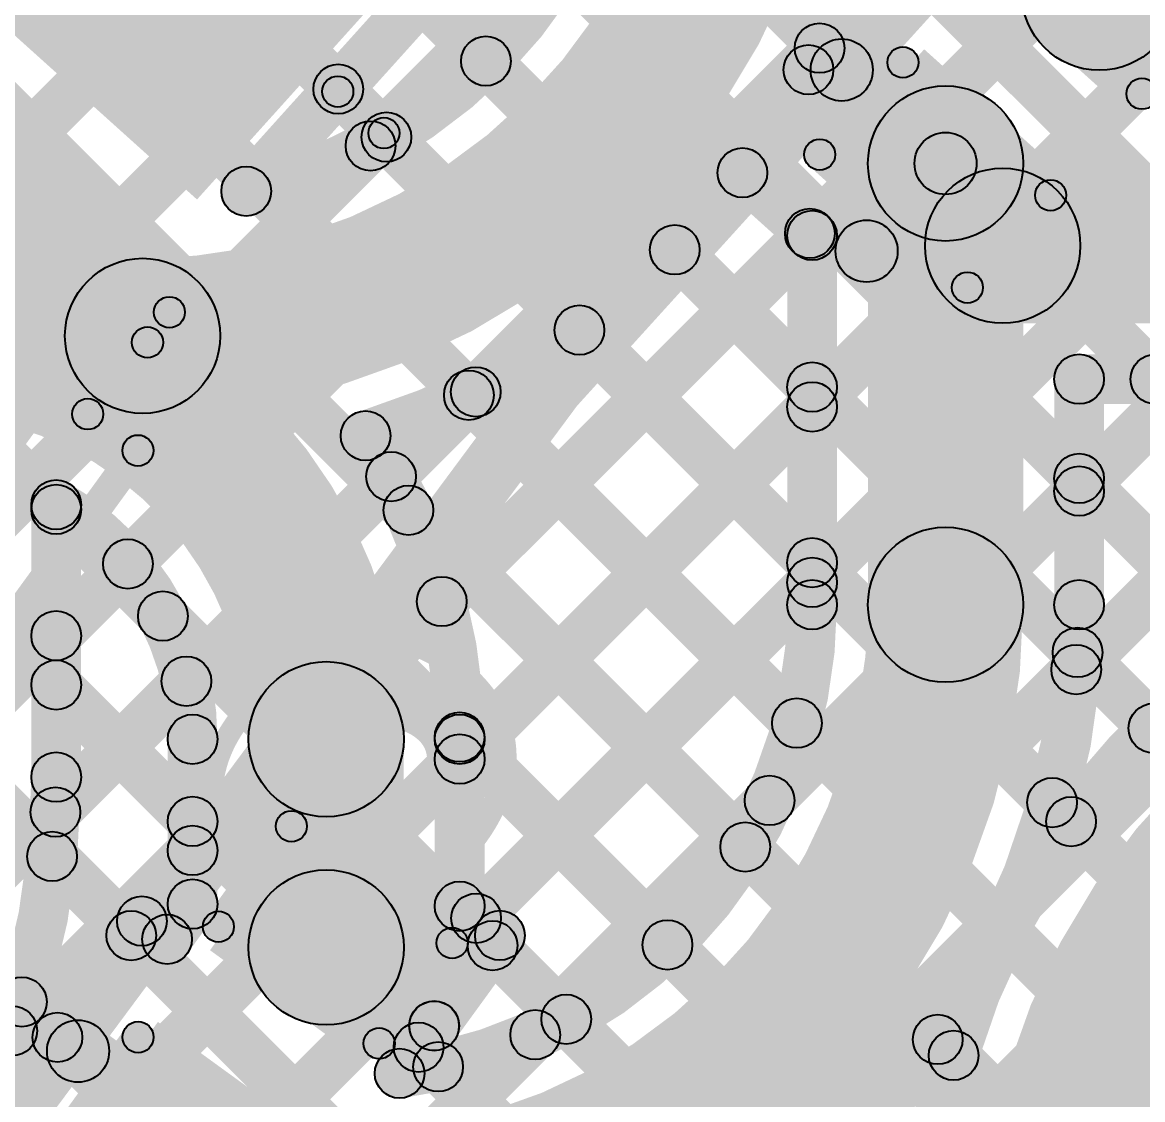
# Model space of a CAD drawing. Header units: millimetres. Extents: x -2.17 to 2.17, y -2.17 to 2.17.
# Drawn here: x -1.356 to -1.1756, y 0.9288 to 1.1024 of the extents above; entities that cross this region are included whole.
import ezdxf

# ---------------------------------------------------------------- set-up
doc = ezdxf.new("R2010")
doc.units = ezdxf.units.MM
doc.header["$MEASUREMENT"] = 0
for name, color, linetype in [('BottomLayer', 5, 'Continuous'), ('Mechanical2', 216, 'Continuous'), ('TopLayer', 1, 'Continuous'), ('TopOverlay', 2, 'Continuous'), ('TopPaste', 8, 'Continuous'), ('TopSolder', 216, 'Continuous')]:
    doc.layers.add(name, color=color, linetype=linetype)

# ---------------------------------------------------------------- blocks, each defined once
blk = doc.blocks.new('WS2812B_M____121')
at = {"layer": 'TopLayer'}
blk.add_hatch(color=1, dxfattribs=at).paths.add_polyline_path([(0.03503965, 0.05078745), (0.09409475, 0.05078745), (0.09409475, 0.01141735), (0.03503965, 0.01141735)])
at = {"layer": 'TopOverlay'}
for points in [[(0.07, 0.0725), (0.07, 0.0675), (-0.07, 0.0675), (-0.07, 0.0725)], [(0.072500099999875, 0.05999992499975), (0.06750010000012499, 0.05999987500025), (0.067500000000125, 0.06999997500025), (0.07249999999987501, 0.07000002499975)]]:
    blk.add_hatch(color=2, dxfattribs=at).paths.add_polyline_path(points)
h = blk.add_hatch(color=2, dxfattribs=at)
edge = h.paths.add_edge_path()
edge.add_arc((0.07, 0.07), 0.0025, 0, 360)
h = blk.add_hatch(color=2, dxfattribs=at)
edge = h.paths.add_edge_path()
edge.add_arc((0.07, 0.07), 0.0025, 0, 360)
h = blk.add_hatch(color=2, dxfattribs=at)
edge = h.paths.add_edge_path()
edge.add_arc((0.0700001, 0.0599999), 0.0025, 0, 360)
at = {"layer": 'TopPaste'}
blk.add_hatch(color=8, dxfattribs=at).paths.add_polyline_path([(0.03503965, 0.05078745), (0.09409475, 0.05078745), (0.09409475, 0.01141735), (0.03503965, 0.01141735)])
at = {"layer": 'TopSolder'}
blk.add_hatch(color=216, dxfattribs=at).paths.add_polyline_path([(0.03103965, 0.05478745), (0.09809475, 0.05478745), (0.09809475, 0.00741735), (0.03103965, 0.00741735)])
at = {"layer": 'TopOverlay'}
for centre in [(0.07, 0.07), (0.07, 0.07), (0.0700001, 0.0599999)]:
    blk.add_circle(centre, 0.0025, dxfattribs=at)
blk = doc.blocks.new('WS2812B_M____122')
at = {"layer": 'TopLayer'}
blk.add_hatch(color=1, dxfattribs=at).paths.add_polyline_path([(-0.09409435, 0.05078735), (-0.03503925, 0.05078735), (-0.03503925, 0.01141725), (-0.09409435, 0.01141725)])
at = {"layer": 'TopOverlay'}
h = blk.add_hatch(color=2, dxfattribs=at)
edge = h.paths.add_edge_path()
edge.add_arc((-0.0699999, 0.07), 0.0025, 0, 360)
h = blk.add_hatch(color=2, dxfattribs=at)
edge = h.paths.add_edge_path()
edge.add_arc((-0.0699999, 0.07), 0.0025, 0, 360)
for points in [[(0.07000000178571557, 0.07249989999999935), (0.06999999821428443, 0.06749990000000064), (-0.06999990178571557, 0.06750000000000064), (-0.06999989821428444, 0.07249999999999936)], [(-0.067500200001125, 0.05999992500000004), (-0.072500199998875, 0.06000007499999997), (-0.072499899998875, 0.07000007499999997), (-0.067499900001125, 0.06999992500000003)]]:
    blk.add_hatch(color=2, dxfattribs=at).paths.add_polyline_path(points)
h = blk.add_hatch(color=2, dxfattribs=at)
edge = h.paths.add_edge_path()
edge.add_arc((-0.091, 0.061), 0.0025, 0, 360)
h = blk.add_hatch(color=2, dxfattribs=at)
edge = h.paths.add_edge_path()
edge.add_arc((-0.085, 0.061), 0.0025, 0, 360)
h = blk.add_hatch(color=2, dxfattribs=at)
edge = h.paths.add_edge_path()
edge.add_arc((-0.0700002, 0.06), 0.0025, 0, 360)
at = {"layer": 'TopPaste'}
blk.add_hatch(color=8, dxfattribs=at).paths.add_polyline_path([(-0.09409435, 0.05078735), (-0.03503925, 0.05078735), (-0.03503925, 0.01141725), (-0.09409435, 0.01141725)])
at = {"layer": 'TopSolder'}
blk.add_hatch(color=216, dxfattribs=at).paths.add_polyline_path([(-0.09809435, 0.05478735), (-0.03103925, 0.05478735), (-0.03103925, 0.00741725), (-0.09809435, 0.00741725)])
at = {"layer": 'TopOverlay', "const_width": 0.005}
blk.add_lwpolyline([(-0.085, 0.061, 1), (-0.091, 0.061, 1)], format="xyb", close=True, dxfattribs=at)
at = {"layer": 'TopOverlay'}
for centre in [(-0.0699999, 0.07), (-0.0699999, 0.07), (-0.091, 0.061), (-0.085, 0.061), (-0.0700002, 0.06)]:
    blk.add_circle(centre, 0.0025, dxfattribs=at)
blk = doc.blocks.new('C__0402_295')
at = {"layer": 'TopLayer'}
for points in [[(-0.0275, -0.0125), (-0.0275, 0.0125), (-0.009499999999999998, 0.0125), (-0.009500000000000001, -0.0125)], [(0.009499999999999998, -0.0125), (0.009500000000000001, 0.0125), (0.0275, 0.0125), (0.0275, -0.0125)]]:
    blk.add_hatch(color=1, dxfattribs=at).paths.add_polyline_path(points)
at = {"layer": 'TopOverlay'}
h = blk.add_hatch(color=2, dxfattribs=at)
edge = h.paths.add_edge_path()
edge.add_arc((-0.031, 0.016), 0.0025, 0, 360)
h = blk.add_hatch(color=2, dxfattribs=at)
edge = h.paths.add_edge_path()
edge.add_arc((-0.031, 0.016), 0.0025, 0, 360)
for points in [[(-0.031, 0.0135), (-0.031, 0.0185), (-0.011, 0.0185), (-0.011, 0.0135)], [(0.011, 0.0135), (0.011, 0.0185), (0.031, 0.0185), (0.031, 0.0135)], [(-0.0335, 0.016), (-0.0285, 0.016), (-0.0285, -0.016), (-0.0335, -0.016)], [(0.0285, 0.016), (0.0335, 0.016), (0.0335, -0.016), (0.0285, -0.016)], [(-0.031, -0.0185), (-0.031, -0.0135), (-0.011, -0.0135), (-0.011, -0.0185)], [(0.011, -0.0185), (0.011, -0.0135), (0.031, -0.0135), (0.031, -0.0185)]]:
    blk.add_hatch(color=2, dxfattribs=at).paths.add_polyline_path(points)
h = blk.add_hatch(color=2, dxfattribs=at)
edge = h.paths.add_edge_path()
edge.add_arc((-0.011, 0.016), 0.0025, 0, 360)
h = blk.add_hatch(color=2, dxfattribs=at)
edge = h.paths.add_edge_path()
edge.add_arc((0.011, 0.016), 0.0025, 0, 360)
h = blk.add_hatch(color=2, dxfattribs=at)
edge = h.paths.add_edge_path()
edge.add_arc((0.031, 0.016), 0.0025, 0, 360)
h = blk.add_hatch(color=2, dxfattribs=at)
edge = h.paths.add_edge_path()
edge.add_arc((0.031, 0.016), 0.0025, 0, 360)
h = blk.add_hatch(color=2, dxfattribs=at)
edge = h.paths.add_edge_path()
edge.add_arc((-0.031, -0.016), 0.0025, 0, 360)
h = blk.add_hatch(color=2, dxfattribs=at)
edge = h.paths.add_edge_path()
edge.add_arc((-0.031, -0.016), 0.0025, 0, 360)
h = blk.add_hatch(color=2, dxfattribs=at)
edge = h.paths.add_edge_path()
edge.add_arc((-0.011, -0.016), 0.0025, 0, 360)
h = blk.add_hatch(color=2, dxfattribs=at)
edge = h.paths.add_edge_path()
edge.add_arc((0.011, -0.016), 0.0025, 0, 360)
h = blk.add_hatch(color=2, dxfattribs=at)
edge = h.paths.add_edge_path()
edge.add_arc((0.031, -0.016), 0.0025, 0, 360)
h = blk.add_hatch(color=2, dxfattribs=at)
edge = h.paths.add_edge_path()
edge.add_arc((0.031, -0.016), 0.0025, 0, 360)
at = {"layer": 'TopPaste'}
for points in [[(-0.0275, -0.0125), (-0.0275, 0.0125), (-0.009499999999999998, 0.0125), (-0.009500000000000001, -0.0125)], [(0.009499999999999998, -0.0125), (0.009500000000000001, 0.0125), (0.0275, 0.0125), (0.0275, -0.0125)]]:
    blk.add_hatch(color=8, dxfattribs=at).paths.add_polyline_path(points)
at = {"layer": 'TopSolder'}
for points in [[(-0.0298622, -0.0148622), (-0.0298622, 0.0148622), (-0.007137799999999999, 0.0148622), (-0.007137800000000001, -0.0148622)], [(0.007137799999999999, -0.0148622), (0.007137800000000001, 0.0148622), (0.0298622, 0.0148622), (0.0298622, -0.0148622)]]:
    blk.add_hatch(color=216, dxfattribs=at).paths.add_polyline_path(points)
at = {"layer": 'TopOverlay'}
for centre in [(-0.031, 0.016), (-0.031, 0.016), (-0.011, 0.016), (0.011, 0.016), (0.031, 0.016), (0.031, 0.016), (-0.031, -0.016), (-0.031, -0.016), (-0.011, -0.016), (0.011, -0.016), (0.031, -0.016), (0.031, -0.016)]:
    blk.add_circle(centre, 0.0025, dxfattribs=at)
blk = doc.blocks.new('C__0402_296')
at = {"layer": 'TopLayer'}
for points in [[(-0.0275, -0.0125), (-0.0275, 0.0125), (-0.009499999999999998, 0.0125), (-0.009500000000000001, -0.0125)], [(0.009499999999999998, -0.0125), (0.009500000000000001, 0.0125), (0.0275, 0.0125), (0.0275, -0.0125)]]:
    blk.add_hatch(color=1, dxfattribs=at).paths.add_polyline_path(points)
at = {"layer": 'TopOverlay'}
h = blk.add_hatch(color=2, dxfattribs=at)
edge = h.paths.add_edge_path()
edge.add_arc((-0.031, 0.016), 0.0025, 0, 360)
h = blk.add_hatch(color=2, dxfattribs=at)
edge = h.paths.add_edge_path()
edge.add_arc((-0.031, 0.016), 0.0025, 0, 360)
for points in [[(-0.031, 0.0135), (-0.031, 0.0185), (-0.011, 0.0185), (-0.011, 0.0135)], [(0.0110001, 0.0135), (0.0110001, 0.0185), (0.031, 0.0185), (0.031, 0.0135)], [(-0.0335, 0.016), (-0.0285, 0.016), (-0.0285, -0.016), (-0.0335, -0.016)], [(0.0285, 0.016), (0.0335, 0.016), (0.0335, -0.016), (0.0285, -0.016)], [(-0.031, -0.0185), (-0.031, -0.0135), (-0.0110001, -0.0135), (-0.0110001, -0.0185)], [(0.011, -0.0185), (0.011, -0.0135), (0.031, -0.0135), (0.031, -0.0185)]]:
    blk.add_hatch(color=2, dxfattribs=at).paths.add_polyline_path(points)
h = blk.add_hatch(color=2, dxfattribs=at)
edge = h.paths.add_edge_path()
edge.add_arc((-0.011, 0.016), 0.0025, 0, 360)
h = blk.add_hatch(color=2, dxfattribs=at)
edge = h.paths.add_edge_path()
edge.add_arc((0.0110001, 0.016), 0.0025, 0, 360)
h = blk.add_hatch(color=2, dxfattribs=at)
edge = h.paths.add_edge_path()
edge.add_arc((0.031, 0.016), 0.0025, 0, 360)
h = blk.add_hatch(color=2, dxfattribs=at)
edge = h.paths.add_edge_path()
edge.add_arc((0.031, 0.016), 0.0025, 0, 360)
h = blk.add_hatch(color=2, dxfattribs=at)
edge = h.paths.add_edge_path()
edge.add_arc((-0.031, -0.016), 0.0025, 0, 360)
h = blk.add_hatch(color=2, dxfattribs=at)
edge = h.paths.add_edge_path()
edge.add_arc((-0.031, -0.016), 0.0025, 0, 360)
h = blk.add_hatch(color=2, dxfattribs=at)
edge = h.paths.add_edge_path()
edge.add_arc((-0.0110001, -0.016), 0.0025, 0, 360)
h = blk.add_hatch(color=2, dxfattribs=at)
edge = h.paths.add_edge_path()
edge.add_arc((0.011, -0.016), 0.0025, 0, 360)
h = blk.add_hatch(color=2, dxfattribs=at)
edge = h.paths.add_edge_path()
edge.add_arc((0.031, -0.016), 0.0025, 0, 360)
h = blk.add_hatch(color=2, dxfattribs=at)
edge = h.paths.add_edge_path()
edge.add_arc((0.031, -0.016), 0.0025, 0, 360)
at = {"layer": 'TopPaste'}
for points in [[(-0.0275, -0.0125), (-0.0275, 0.0125), (-0.009499999999999998, 0.0125), (-0.009500000000000001, -0.0125)], [(0.009499999999999998, -0.0125), (0.009500000000000001, 0.0125), (0.0275, 0.0125), (0.0275, -0.0125)]]:
    blk.add_hatch(color=8, dxfattribs=at).paths.add_polyline_path(points)
at = {"layer": 'TopSolder'}
for points in [[(-0.0298622, -0.0148622), (-0.0298622, 0.0148622), (-0.007137799999999999, 0.0148622), (-0.007137800000000001, -0.0148622)], [(0.007137799999999999, -0.0148622), (0.007137800000000001, 0.0148622), (0.0298622, 0.0148622), (0.0298622, -0.0148622)]]:
    blk.add_hatch(color=216, dxfattribs=at).paths.add_polyline_path(points)
at = {"layer": 'TopOverlay'}
for centre in [(-0.031, 0.016), (-0.031, 0.016), (-0.011, 0.016), (0.0110001, 0.016), (0.031, 0.016), (0.031, 0.016), (-0.031, -0.016), (-0.031, -0.016), (-0.0110001, -0.016), (0.011, -0.016), (0.031, -0.016), (0.031, -0.016)]:
    blk.add_circle(centre, 0.0025, dxfattribs=at)

msp = doc.modelspace()

# ---------------------------------------------------------------- hatches: boundary and pattern name
at = {"layer": 'BottomLayer'}
for points in [[(-1.971593072875254, 0.2920610728752538), (-1.977249927124746, 0.2977179271247462), (-0.2335405271247462, 2.041427327124746), (-0.2278836728752538, 2.035770472875254)], [(-1.999877372875254, 0.2920610728752538), (-2.005534227124746, 0.2977179271247462), (-0.2654983271247462, 2.037753827124746), (-0.2598414728752538, 2.032096972875254)], [(-2.015777372875254, 0.3044453728752538), (-2.021434227124746, 0.3101022271247462), (-0.2974561271247462, 2.034080327124746), (-0.2917992728752538, 2.028423472875254)], [(-2.009283472875254, 0.3392235728752538), (-2.014940327124746, 0.3448804271247462), (-0.3294415271247462, 2.030379227124746), (-0.3237846728752538, 2.024722372875254)], [(-2.002789672875254, 0.3740016728752538), (-2.008446527124746, 0.3796585271247462), (-0.3645658271247462, 2.023539227124746), (-0.3589089728752538, 2.017882372875254)], [(-1.996295772875254, 0.4087798728752538), (-2.001952627124746, 0.4144367271247462), (-0.3996901271247462, 2.016699227124746), (-0.3940332728752538, 2.011042372875254)], [(-1.989801972875254, 0.4435579728752538), (-1.995458827124746, 0.4492148271247461), (-0.4348144271247462, 2.009859227124746), (-0.4291575728752539, 2.004202372875254)], [(-1.483350527565349, 1.405566373315856), (-1.477693672434651, 1.411223226684144), (-1.156721172434651, 1.090250626684144), (-1.162378027565349, 1.084593773315856)], [(-1.497492727124746, 1.391424172875254), (-1.491835872875254, 1.397081027124746), (-1.164781272875254, 1.070026427124746), (-1.170438127124746, 1.064369572875254)], [(-1.510450027124746, 1.376097172875254), (-1.504793172875254, 1.381754027124746), (-1.160510872875254, 1.037471727124746), (-1.166167727124746, 1.031814872875254)], [(-1.522620827124746, 1.359983672875254), (-1.516963972875254, 1.365640527124746), (-0.6425413728752538, 0.4912179271247462), (-0.6481982271247462, 0.4855610728752539)], [(-1.534791627124746, 1.343870172875254), (-1.529134772875254, 1.349527027124746), (-0.6708256728752539, 0.4912179271247462), (-0.6764825271247461, 0.4855610728752539)], [(-1.546962527124746, 1.327756772875254), (-1.541305672875254, 1.333413627124746), (-0.6991099728752539, 0.4912179271247462), (-0.7047668271247461, 0.4855610728752539)], [(-1.559133327124746, 1.311643272875254), (-1.553476472875254, 1.317300127124746), (-0.7273942728752538, 0.4912179271247462), (-0.7330511271247462, 0.4855610728752539)], [(-1.571304127124746, 1.295529772875254), (-1.565647272875254, 1.301186627124746), (-0.7311715728752538, 0.4667109271247462), (-0.7368284271247462, 0.4610540728752539)], [(-1.583474927124746, 1.279416272875254), (-1.577818072875254, 1.285073127124746), (-0.7311715728752538, 0.4384266271247462), (-0.7368284271247462, 0.4327697728752539)], [(-1.595645727124746, 1.263302772875254), (-1.589988872875254, 1.268959627124746), (-0.7311715728752538, 0.4101423271247462), (-0.7368284271247462, 0.4044854728752538)], [(-1.607816627124746, 1.247189372875254), (-1.602159772875254, 1.252846227124746), (-0.7311715728752538, 0.3818580271247462), (-0.7368284271247462, 0.3762011728752538)], [(-1.619987427124746, 1.231075872875254), (-1.614330572875254, 1.236732727124746), (-0.7311715728752538, 0.3535737271247462), (-0.7368284271247462, 0.3479168728752538)], [(-1.632158227124746, 1.214962372875254), (-1.626501372875254, 1.220619227124746), (-0.7311715728752538, 0.3252894271247462), (-0.7368284271247462, 0.3196325728752538)], [(-1.943308772875254, 0.2920610728752538), (-1.948965627124746, 0.2977179271247462), (-1.169933827124746, 1.076749727124746), (-1.164276972875254, 1.071092872875254)], [(-1.915024472875254, 0.2920610728752538), (-1.920681327124746, 0.2977179271247462), (-1.166167727124746, 1.052231527124746), (-1.160510872875254, 1.046574672875254)], [(-1.886740172875254, 0.2920610728752538), (-1.892397027124746, 0.2977179271247462), (-1.165351727124746, 1.024763227124746), (-1.159694872875254, 1.019106372875254)], [(-1.858455872875254, 0.2920610728752538), (-1.864112727124746, 0.2977179271247462), (-1.157269827124746, 1.004560827124746), (-1.151612972875254, 0.9989039728752539)], [(-1.830171572875254, 0.2920610728752538), (-1.835828427124746, 0.2977179271247462), (-1.143280927124746, 0.9902654271247462), (-1.137624072875254, 0.9846085728752538)], [(-1.801887272875254, 0.2920610728752538), (-1.807544127124746, 0.2977179271247462), (-1.125519527124746, 0.9797425271247462), (-1.119862672875254, 0.9740856728752538)]]:
    msp.add_hatch(color=5, dxfattribs=at).paths.add_polyline_path(points)
at = {"layer": 'TopLayer'}
for points in [[(-1.317032021316084, 1.072476476888214), (-1.322977178683916, 1.077829523111786), (-1.278965678683916, 1.126709223111786), (-1.273020521316084, 1.121356176888214)], [(-1.421147691204068, 1.083588707096216), (-1.423695508795932, 1.093258692903784), (-1.324364208795932, 1.119430192903784), (-1.321816391204068, 1.109760207096216)], [(-1.297148972875254, 1.079642372875254), (-1.302805827124746, 1.085299227124746), (-1.270121127124746, 1.117983927124746), (-1.264464272875254, 1.112327072875254)], [(-1.226480318123226, 1.092052680434244), (-1.232425481876774, 1.097405719565756), (-1.214654781876774, 1.117142119565756), (-1.208709618123226, 1.111789080434244)], [(-1.224841272875254, 1.095381472875254), (-1.230498127124746, 1.101038327124746), (-1.216935227124746, 1.114601227124746), (-1.211278372875254, 1.108944372875254)], [(-1.294600827124746, 1.103679572875254), (-1.288943972875254, 1.109336427124746), (-1.278568072875254, 1.098960527124746), (-1.284224927124746, 1.093303672875254)], [(-1.227445343711542, 1.090980967480641), (-1.220754056288458, 1.098412432519358), (-1.204033256288458, 1.083357032519359), (-1.210724543711542, 1.075925567480641)], [(-1.308001827124746, 1.088796272875254), (-1.302344972875254, 1.094453127124746), (-1.294600372875254, 1.086708527124746), (-1.300257227124746, 1.081051672875254)], [(-1.21637667259794, 1.062175850605102), (-1.22380812740206, 1.068867149394898), (-1.21109462740206, 1.082986949394898), (-1.203663172597941, 1.076295650605102)], [(-1.242772432353309, 1.075177729637218), (-1.237419367646691, 1.081122870362782), (-1.226202367646691, 1.071022970362782), (-1.231555432353309, 1.065077829637218)], [(-1.1948789, 1.0085608), (-1.2198789, 1.0085608), (-1.2198789, 1.0796413), (-1.1948789, 1.0796413)], [(-1.1981831, 1.0538895), (-1.1981831, 1.0788895), (-1.1629621, 1.0788895), (-1.1629621, 1.0538895)], [(-1.285691972875254, 1.006246472875254), (-1.291348827124746, 1.011903327124746), (-1.232057827124746, 1.071194327124746), (-1.226400972875254, 1.065537472875254)], [(-1.253819227124746, 1.062897972875254), (-1.248162372875254, 1.068554827124746), (-1.226050472875254, 1.046442927124746), (-1.231707327124746, 1.040786072875254)], [(-1.2248789, 1.0085608), (-1.2328789, 1.0085608), (-1.2328789, 1.0680504), (-1.2248789, 1.0680504)], [(-1.3720971, 1.0393608), (-1.3720971, 1.0643608), (-1.3366827, 1.0643608), (-1.3366827, 1.0393608)], [(-1.269170227124746, 1.049964672875254), (-1.263513372875254, 1.055621527124746), (-1.226050472875254, 1.018158627124746), (-1.231707327124746, 1.012501772875254)], [(-1.1858789, 1.0408895), (-1.1858789, 1.0488895), (-1.1629621, 1.0488895), (-1.1629621, 1.0408895)], [(-1.183050472875254, 1.024035072875254), (-1.188707327124746, 1.029691927124746), (-1.170681327124746, 1.047717927124746), (-1.165024472875254, 1.042061072875254)], [(-1.176413727124746, 1.042061072875254), (-1.170756872875254, 1.047717927124746), (-1.137426672875254, 1.014387727124746), (-1.143083527124746, 1.008730872875254)], [(-1.293854172875254, 1.026368572875254), (-1.299511027124746, 1.032025427124746), (-1.285860227124746, 1.045676227124746), (-1.280203372875254, 1.040019372875254)], [(-1.286970027124746, 1.039480172875254), (-1.281313172875254, 1.045137027124746), (-1.228481472875254, 0.9923053271247462), (-1.234138327124746, 0.9866484728752538)], [(-1.1818789, 1.0085608), (-1.1898789, 1.0085608), (-1.1898789, 1.0448895), (-1.1818789, 1.0448895)], [(-1.183508872875254, 0.9952923728752539), (-1.189165727124746, 1.000949227124746), (-1.144450827124746, 1.045664127124746), (-1.138793972875254, 1.040007272875254)], [(-1.282797572875254, 0.9808565728752539), (-1.288454427124746, 0.9865134271247461), (-1.231707327124746, 1.043260527124746), (-1.226050472875254, 1.037603672875254)], [(-1.188707327124746, 1.026070372875254), (-1.183050472875254, 1.031727227124746), (-1.155493572875254, 1.004170327124746), (-1.161150427124746, 0.9985134728752538)], [(-1.353425527124746, 1.021082772875254), (-1.347768672875254, 1.026739627124746), (-1.330591072875254, 1.009562027124746), (-1.336247927124746, 1.003905172875254)], [(-1.296711827124746, 1.020937672875254), (-1.291054972875254, 1.026594527124746), (-1.236818672875254, 0.9723582271247462), (-1.242475527124746, 0.9667013728752538)], [(-1.3465971, 0.9807822), (-1.3545971, 0.9807822), (-1.3545971, 1.0246718), (-1.3465971, 1.0246718)], [(-1.347768672875254, 1.000738372875254), (-1.353425527124746, 1.006395227124746), (-1.341870127124746, 1.017950627124746), (-1.336213272875254, 1.012293772875254)], [(-1.280142472875254, 0.9552273728752538), (-1.285799327124746, 0.9608842271247462), (-1.231707327124746, 1.014976227124746), (-1.226050472875254, 1.009319372875254)], [(-1.188956327124746, 0.9980350728752538), (-1.183299472875254, 1.003691927124746), (-1.171088372875254, 0.9914808271247462), (-1.176745227124746, 0.9858239728752538)], [(-1.347899172875254, 0.9723235728752538), (-1.353556027124746, 0.9779804271247462), (-1.332471227124746, 0.9990652271247461), (-1.326814372875254, 0.9934083728752539)], [(-1.353425527124746, 0.9927984728752538), (-1.347768672875254, 0.9984553271247462), (-1.325797572875254, 0.9764842271247461), (-1.331454427124746, 0.9708273728752539)], [(-1.288455127124746, 0.9843966728752539), (-1.282798272875254, 0.9900535271247461), (-1.249335972875254, 0.9565912271247461), (-1.254992827124746, 0.9509343728752538)], [(-1.324626, 0.9603421), (-1.332626, 0.9603421), (-1.332626, 0.9868897), (-1.324626, 0.9868897)], [(-1.294626, 0.9533563), (-1.319626, 0.9533563), (-1.319626, 0.9868897), (-1.294626, 0.9868897)], [(-1.281626, 0.9599848), (-1.289626, 0.9599848), (-1.289626, 0.9868897), (-1.281626, 0.9868897)], [(-1.270633572875254, 0.9364519728752538), (-1.276290427124746, 0.9421088271247462), (-1.238548027124746, 0.9798512271247461), (-1.232891172875254, 0.9741943728752539)], [(-1.193053727124746, 0.9738481728752538), (-1.187396872875254, 0.9795050271247462), (-1.184337772875254, 0.9764459271247461), (-1.189994627124746, 0.9707890728752538)], [(-1.354845672875254, 0.9370927728752538), (-1.360502527124746, 0.9427496271247462), (-1.331454427124746, 0.9717977271247461), (-1.325797572875254, 0.9661408728752539)], [(-1.354098127124746, 0.9651867728752539), (-1.348441272875254, 0.9708436271247461), (-1.335676872875254, 0.9580792271247461), (-1.341333727124746, 0.9524223728752539)], [(-1.329512721655419, 0.952316373259959), (-1.335984878344581, 0.957018626740041), (-1.331862078344581, 0.962693226740041), (-1.325389921655419, 0.957990973259959)], [(-1.287977129124607, 0.9567487233878931), (-1.283274870875393, 0.9632208766121069), (-1.276800870875393, 0.958517276612107), (-1.281503129124607, 0.9520451233878932)], [(-1.360595930580566, 0.9180404609754831), (-1.367068069419434, 0.922742739024517), (-1.340029969419434, 0.959957539024517), (-1.333557830580566, 0.9552552609754831)], [(-1.339145021541396, 0.9543703178784239), (-1.334442778458604, 0.9608424821215762), (-1.330397678458604, 0.9579035821215762), (-1.335099921541396, 0.9514314178784238)], [(-1.286490134918848, 0.9383759550043548), (-1.292962265081152, 0.9430782449956453), (-1.282388065081152, 0.9576323449956452), (-1.275915934918848, 0.9529300550043548)], [(-1.283165027124746, 0.9508222728752539), (-1.277508172875254, 0.9564791271247461), (-1.265637472875254, 0.9446084271247461), (-1.271294327124746, 0.9389515728752539)], [(-1.358945027124746, 0.9417493728752538), (-1.353288172875254, 0.9474062271247461), (-1.347579172875254, 0.9416972271247461), (-1.353236027124746, 0.9360403728752539)], [(-1.292060036511352, 0.9307096528124676), (-1.298532163488648, 0.9354119471875323), (-1.292974163488648, 0.9430618471875323), (-1.286502036511352, 0.9383595528124677)], [(-1.350015829027406, 0.9326028170377028), (-1.344137970972594, 0.9406929829622973), (-1.325935070972594, 0.9274677829622973), (-1.331812929027406, 0.9193776170377027)], [(-1.295067327124746, 0.9344402728752539), (-1.289410472875254, 0.9400971271247461), (-1.286262472875254, 0.9369491271247461), (-1.291919327124746, 0.9312922728752538)], [(-1.211470627124746, 0.9356964728752538), (-1.205813772875254, 0.9413533271247462), (-1.203252472875254, 0.9387920271247462), (-1.208909327124746, 0.9331351728752538)]]:
    msp.add_hatch(color=1, dxfattribs=at).paths.add_polyline_path(points)
h = msp.add_hatch(color=1, dxfattribs=at)
edge = h.paths.add_edge_path()
edge.add_arc((-1.1826211, 1.1071377), 0.0125, 0, 360)
h = msp.add_hatch(color=1, dxfattribs=at)
edge = h.paths.add_edge_path()
edge.add_arc((-1.2276697, 1.0982099), 0.004, 0, 360)
h = msp.add_hatch(color=1, dxfattribs=at)
edge = h.paths.add_edge_path()
edge.add_arc((-1.2813965, 1.0961321), 0.004, 0, 360)
h = msp.add_hatch(color=1, dxfattribs=at)
edge = h.paths.add_edge_path()
edge.add_arc((-1.2294529, 1.0947292), 0.004, 0, 360)
h = msp.add_hatch(color=1, dxfattribs=at)
edge = h.paths.add_edge_path()
edge.add_arc((-1.2294529, 1.0947292), 0.004, 0, 360)
h = msp.add_hatch(color=1, dxfattribs=at)
edge = h.paths.add_edge_path()
edge.add_arc((-1.2240997, 1.0946967), 0.005, 0, 360)
h = msp.add_hatch(color=1, dxfattribs=at)
edge = h.paths.add_edge_path()
edge.add_arc((-1.3051734, 1.0916247), 0.004, 0, 360)
h = msp.add_hatch(color=1, dxfattribs=at)
edge = h.paths.add_edge_path()
edge.add_arc((-1.2073789, 1.0796413), 0.0125, 0, 360)
h = msp.add_hatch(color=1, dxfattribs=at)
edge = h.paths.add_edge_path()
edge.add_arc((-1.2974288, 1.0838801), 0.004, 0, 360)
h = msp.add_hatch(color=1, dxfattribs=at)
edge = h.paths.add_edge_path()
edge.add_arc((-1.2999774, 1.0824708), 0.004, 0, 360)
h = msp.add_hatch(color=1, dxfattribs=at)
edge = h.paths.add_edge_path()
edge.add_arc((-1.2073789, 1.0796413), 0.005, 0, 360)
h = msp.add_hatch(color=1, dxfattribs=at)
edge = h.paths.add_edge_path()
edge.add_arc((-1.2073789, 1.0796413), 0.005, 0, 360)
h = msp.add_hatch(color=1, dxfattribs=at)
edge = h.paths.add_edge_path()
edge.add_arc((-1.2400959, 1.0781503), 0.004, 0, 360)
h = msp.add_hatch(color=1, dxfattribs=at)
edge = h.paths.add_edge_path()
edge.add_arc((-1.2400959, 1.0781503), 0.004, 0, 360)
h = msp.add_hatch(color=1, dxfattribs=at)
edge = h.paths.add_edge_path()
edge.add_arc((-1.3200046, 1.075153), 0.004, 0, 360)
h = msp.add_hatch(color=1, dxfattribs=at)
edge = h.paths.add_edge_path()
edge.add_arc((-1.3200046, 1.075153), 0.004, 0, 360)
h = msp.add_hatch(color=1, dxfattribs=at)
edge = h.paths.add_edge_path()
edge.add_arc((-1.1981831, 1.0663895), 0.0125, 0, 360)
h = msp.add_hatch(color=1, dxfattribs=at)
edge = h.paths.add_edge_path()
edge.add_arc((-1.2292294, 1.0683659), 0.004, 0, 360)
h = msp.add_hatch(color=1, dxfattribs=at)
edge = h.paths.add_edge_path()
edge.add_arc((-1.2288789, 1.0680504), 0.004, 0, 360)
h = msp.add_hatch(color=1, dxfattribs=at)
edge = h.paths.add_edge_path()
edge.add_arc((-1.2288789, 1.0680504), 0.004, 0, 360)
h = msp.add_hatch(color=1, dxfattribs=at)
edge = h.paths.add_edge_path()
edge.add_arc((-1.2200924, 1.0655215), 0.005, 0, 360)
h = msp.add_hatch(color=1, dxfattribs=at)
edge = h.paths.add_edge_path()
edge.add_arc((-1.2509908, 1.0657264), 0.004, 0, 360)
h = msp.add_hatch(color=1, dxfattribs=at)
edge = h.paths.add_edge_path()
edge.add_arc((-1.3366827, 1.0518608), 0.0125, 0, 360)
h = msp.add_hatch(color=1, dxfattribs=at)
edge = h.paths.add_edge_path()
edge.add_arc((-1.3366827, 1.0518608), 0.0125, 0, 360)
h = msp.add_hatch(color=1, dxfattribs=at)
edge = h.paths.add_edge_path()
edge.add_arc((-1.2663418, 1.0527931), 0.004, 0, 360)
h = msp.add_hatch(color=1, dxfattribs=at)
edge = h.paths.add_edge_path()
edge.add_arc((-1.1858789, 1.0448895), 0.004, 0, 360)
h = msp.add_hatch(color=1, dxfattribs=at)
edge = h.paths.add_edge_path()
edge.add_arc((-1.1858789, 1.0448895), 0.004, 0, 360)
h = msp.add_hatch(color=1, dxfattribs=at)
edge = h.paths.add_edge_path()
edge.add_arc((-1.1735853, 1.0448895), 0.004, 0, 360)
h = msp.add_hatch(color=1, dxfattribs=at)
edge = h.paths.add_edge_path()
edge.add_arc((-1.2841416, 1.0423086), 0.004, 0, 360)
h = msp.add_hatch(color=1, dxfattribs=at)
edge = h.paths.add_edge_path()
edge.add_arc((-1.2830318, 1.0428478), 0.004, 0, 360)
h = msp.add_hatch(color=1, dxfattribs=at)
edge = h.paths.add_edge_path()
edge.add_arc((-1.2288789, 1.0436145), 0.004, 0, 360)
h = msp.add_hatch(color=1, dxfattribs=at)
edge = h.paths.add_edge_path()
edge.add_arc((-1.2288789, 1.0404321), 0.004, 0, 360)
h = msp.add_hatch(color=1, dxfattribs=at)
edge = h.paths.add_edge_path()
edge.add_arc((-1.3007786, 1.0357869), 0.004, 0, 360)
h = msp.add_hatch(color=1, dxfattribs=at)
edge = h.paths.add_edge_path()
edge.add_arc((-1.3007786, 1.0357868), 0.004, 0, 360)
h = msp.add_hatch(color=1, dxfattribs=at)
edge = h.paths.add_edge_path()
edge.add_arc((-1.2966826, 1.029197), 0.004, 0, 360)
h = msp.add_hatch(color=1, dxfattribs=at)
edge = h.paths.add_edge_path()
edge.add_arc((-1.1858789, 1.0288988), 0.004, 0, 360)
h = msp.add_hatch(color=1, dxfattribs=at)
edge = h.paths.add_edge_path()
edge.add_arc((-1.1858789, 1.0268635), 0.004, 0, 360)
h = msp.add_hatch(color=1, dxfattribs=at)
edge = h.paths.add_edge_path()
edge.add_arc((-1.3505971, 1.0246718), 0.004, 0, 360)
h = msp.add_hatch(color=1, dxfattribs=at)
edge = h.paths.add_edge_path()
edge.add_arc((-1.3505971, 1.0246718), 0.004, 0, 360)
h = msp.add_hatch(color=1, dxfattribs=at)
edge = h.paths.add_edge_path()
edge.add_arc((-1.3505971, 1.0239112), 0.004, 0, 360)
h = msp.add_hatch(color=1, dxfattribs=at)
edge = h.paths.add_edge_path()
edge.add_arc((-1.2938834, 1.0237661), 0.004, 0, 360)
h = msp.add_hatch(color=1, dxfattribs=at)
edge = h.paths.add_edge_path()
edge.add_arc((-1.2073789, 1.0085608), 0.0125, 0, 360)
h = msp.add_hatch(color=1, dxfattribs=at)
edge = h.paths.add_edge_path()
edge.add_arc((-1.2073789, 1.0085608), 0.0125, 0, 360)
h = msp.add_hatch(color=1, dxfattribs=at)
edge = h.paths.add_edge_path()
edge.add_arc((-1.2288789, 1.0153302), 0.004, 0, 360)
h = msp.add_hatch(color=1, dxfattribs=at)
edge = h.paths.add_edge_path()
edge.add_arc((-1.3390417, 1.0151222), 0.004, 0, 360)
h = msp.add_hatch(color=1, dxfattribs=at)
edge = h.paths.add_edge_path()
edge.add_arc((-1.2288789, 1.0121478), 0.004, 0, 360)
h = msp.add_hatch(color=1, dxfattribs=at)
edge = h.paths.add_edge_path()
edge.add_arc((-1.2885204, 1.0090749), 0.004, 0, 360)
h = msp.add_hatch(color=1, dxfattribs=at)
edge = h.paths.add_edge_path()
edge.add_arc((-1.2288789, 1.0085608), 0.004, 0, 360)
h = msp.add_hatch(color=1, dxfattribs=at)
edge = h.paths.add_edge_path()
edge.add_arc((-1.2288789, 1.0085608), 0.004, 0, 360)
h = msp.add_hatch(color=1, dxfattribs=at)
edge = h.paths.add_edge_path()
edge.add_arc((-1.1858789, 1.0085608), 0.004, 0, 360)
h = msp.add_hatch(color=1, dxfattribs=at)
edge = h.paths.add_edge_path()
edge.add_arc((-1.1858789, 1.0085608), 0.004, 0, 360)
h = msp.add_hatch(color=1, dxfattribs=at)
edge = h.paths.add_edge_path()
edge.add_arc((-1.3334195, 1.0067336), 0.004, 0, 360)
h = msp.add_hatch(color=1, dxfattribs=at)
edge = h.paths.add_edge_path()
edge.add_arc((-1.3505971, 1.0035668), 0.004, 0, 360)
h = msp.add_hatch(color=1, dxfattribs=at)
edge = h.paths.add_edge_path()
edge.add_arc((-1.1861279, 1.0008635), 0.004, 0, 360)
h = msp.add_hatch(color=1, dxfattribs=at)
edge = h.paths.add_edge_path()
edge.add_arc((-1.1863373, 0.9981208), 0.004, 0, 360)
h = msp.add_hatch(color=1, dxfattribs=at)
edge = h.paths.add_edge_path()
edge.add_arc((-1.3505971, 0.9956269), 0.004, 0, 360)
h = msp.add_hatch(color=1, dxfattribs=at)
edge = h.paths.add_edge_path()
edge.add_arc((-1.3296428, 0.9962368), 0.004, 0, 360)
h = msp.add_hatch(color=1, dxfattribs=at)
edge = h.paths.add_edge_path()
edge.add_arc((-1.307126, 0.9868897), 0.0125, 0, 360)
h = msp.add_hatch(color=1, dxfattribs=at)
edge = h.paths.add_edge_path()
edge.add_arc((-1.307126, 0.9868897), 0.0125, 0, 360)
h = msp.add_hatch(color=1, dxfattribs=at)
edge = h.paths.add_edge_path()
edge.add_arc((-1.2313099, 0.9894769), 0.004, 0, 360)
h = msp.add_hatch(color=1, dxfattribs=at)
edge = h.paths.add_edge_path()
edge.add_arc((-1.1739168, 0.9886524), 0.004, 0, 360)
h = msp.add_hatch(color=1, dxfattribs=at)
edge = h.paths.add_edge_path()
edge.add_arc((-1.328626, 0.9868897), 0.004, 0, 360)
h = msp.add_hatch(color=1, dxfattribs=at)
edge = h.paths.add_edge_path()
edge.add_arc((-1.328626, 0.9868897), 0.004, 0, 360)
h = msp.add_hatch(color=1, dxfattribs=at)
edge = h.paths.add_edge_path()
edge.add_arc((-1.2856267, 0.9872251), 0.004, 0, 360)
h = msp.add_hatch(color=1, dxfattribs=at)
edge = h.paths.add_edge_path()
edge.add_arc((-1.285626, 0.9868897), 0.004, 0, 360)
h = msp.add_hatch(color=1, dxfattribs=at)
edge = h.paths.add_edge_path()
edge.add_arc((-1.285626, 0.9868897), 0.004, 0, 360)
h = msp.add_hatch(color=1, dxfattribs=at)
edge = h.paths.add_edge_path()
edge.add_arc((-1.285626, 0.983685), 0.004, 0, 360)
h = msp.add_hatch(color=1, dxfattribs=at)
edge = h.paths.add_edge_path()
edge.add_arc((-1.3505971, 0.9807822), 0.004, 0, 360)
h = msp.add_hatch(color=1, dxfattribs=at)
edge = h.paths.add_edge_path()
edge.add_arc((-1.3505971, 0.9807822), 0.004, 0, 360)
h = msp.add_hatch(color=1, dxfattribs=at)
edge = h.paths.add_edge_path()
edge.add_arc((-1.2357196, 0.9770228), 0.004, 0, 360)
h = msp.add_hatch(color=1, dxfattribs=at)
edge = h.paths.add_edge_path()
edge.add_arc((-1.1902253, 0.9766766), 0.004, 0, 360)
h = msp.add_hatch(color=1, dxfattribs=at)
edge = h.paths.add_edge_path()
edge.add_arc((-1.3507276, 0.975152), 0.004, 0, 360)
h = msp.add_hatch(color=1, dxfattribs=at)
edge = h.paths.add_edge_path()
edge.add_arc((-1.328626, 0.9736558), 0.004, 0, 360)
h = msp.add_hatch(color=1, dxfattribs=at)
edge = h.paths.add_edge_path()
edge.add_arc((-1.1871662, 0.9736175), 0.004, 0, 360)
h = msp.add_hatch(color=1, dxfattribs=at)
edge = h.paths.add_edge_path()
edge.add_arc((-1.328626, 0.9689693), 0.004, 0, 360)
h = msp.add_hatch(color=1, dxfattribs=at)
edge = h.paths.add_edge_path()
edge.add_arc((-1.2396471, 0.9695298), 0.004, 0, 360)
h = msp.add_hatch(color=1, dxfattribs=at)
edge = h.paths.add_edge_path()
edge.add_arc((-1.3512697, 0.9680152), 0.004, 0, 360)
h = msp.add_hatch(color=1, dxfattribs=at)
edge = h.paths.add_edge_path()
edge.add_arc((-1.307126, 0.9533563), 0.0125, 0, 360)
h = msp.add_hatch(color=1, dxfattribs=at)
edge = h.paths.add_edge_path()
edge.add_arc((-1.328626, 0.9603421), 0.004, 0, 360)
h = msp.add_hatch(color=1, dxfattribs=at)
edge = h.paths.add_edge_path()
edge.add_arc((-1.328626, 0.9603421), 0.004, 0, 360)
h = msp.add_hatch(color=1, dxfattribs=at)
edge = h.paths.add_edge_path()
edge.add_arc((-1.285626, 0.9599848), 0.004, 0, 360)
h = msp.add_hatch(color=1, dxfattribs=at)
edge = h.paths.add_edge_path()
edge.add_arc((-1.285626, 0.9599848), 0.004, 0, 360)
h = msp.add_hatch(color=1, dxfattribs=at)
edge = h.paths.add_edge_path()
edge.add_arc((-1.3367939, 0.9576064), 0.004, 0, 360)
h = msp.add_hatch(color=1, dxfattribs=at)
edge = h.paths.add_edge_path()
edge.add_arc((-1.3367939, 0.9576064), 0.004, 0, 360)
h = msp.add_hatch(color=1, dxfattribs=at)
edge = h.paths.add_edge_path()
edge.add_arc((-1.2829709, 0.9580558), 0.004, 0, 360)
h = msp.add_hatch(color=1, dxfattribs=at)
edge = h.paths.add_edge_path()
edge.add_arc((-1.3385053, 0.9552508), 0.004, 0, 360)
h = msp.add_hatch(color=1, dxfattribs=at)
edge = h.paths.add_edge_path()
edge.add_arc((-1.3327488, 0.9546675), 0.004, 0, 360)
h = msp.add_hatch(color=1, dxfattribs=at)
edge = h.paths.add_edge_path()
edge.add_arc((-1.3327488, 0.9546675), 0.004, 0, 360)
h = msp.add_hatch(color=1, dxfattribs=at)
edge = h.paths.add_edge_path()
edge.add_arc((-1.279152, 0.9552812), 0.004, 0, 360)
h = msp.add_hatch(color=1, dxfattribs=at)
edge = h.paths.add_edge_path()
edge.add_arc((-1.279152, 0.9552812), 0.004, 0, 360)
h = msp.add_hatch(color=1, dxfattribs=at)
edge = h.paths.add_edge_path()
edge.add_arc((-1.2803366, 0.9536507), 0.004, 0, 360)
h = msp.add_hatch(color=1, dxfattribs=at)
edge = h.paths.add_edge_path()
edge.add_arc((-1.2521644, 0.9537628), 0.004, 0, 360)
h = msp.add_hatch(color=1, dxfattribs=at)
edge = h.paths.add_edge_path()
edge.add_arc((-1.3561166, 0.9445778), 0.004, 0, 360)
h = msp.add_hatch(color=1, dxfattribs=at)
edge = h.paths.add_edge_path()
edge.add_arc((-1.2684659, 0.94178), 0.004, 0, 360)
h = msp.add_hatch(color=1, dxfattribs=at)
edge = h.paths.add_edge_path()
edge.add_arc((-1.3576741, 0.9399212), 0.004, 0, 360)
h = msp.add_hatch(color=1, dxfattribs=at)
edge = h.paths.add_edge_path()
edge.add_arc((-1.2897381, 0.9407107), 0.004, 0, 360)
h = msp.add_hatch(color=1, dxfattribs=at)
edge = h.paths.add_edge_path()
edge.add_arc((-1.2897262, 0.9407271), 0.004, 0, 360)
h = msp.add_hatch(color=1, dxfattribs=at)
edge = h.paths.add_edge_path()
edge.add_arc((-1.3504076, 0.9388688), 0.004, 0, 360)
h = msp.add_hatch(color=1, dxfattribs=at)
edge = h.paths.add_edge_path()
edge.add_arc((-1.273462, 0.9392804), 0.004, 0, 360)
h = msp.add_hatch(color=1, dxfattribs=at)
edge = h.paths.add_edge_path()
edge.add_arc((-1.2086422, 0.9385249), 0.004, 0, 360)
h = msp.add_hatch(color=1, dxfattribs=at)
edge = h.paths.add_edge_path()
edge.add_arc((-1.3470769, 0.9366479), 0.005, 0, 360)
h = msp.add_hatch(color=1, dxfattribs=at)
edge = h.paths.add_edge_path()
edge.add_arc((-1.2922389, 0.9372687), 0.004, 0, 360)
h = msp.add_hatch(color=1, dxfattribs=at)
edge = h.paths.add_edge_path()
edge.add_arc((-1.2060809, 0.9359636), 0.004, 0, 360)
h = msp.add_hatch(color=1, dxfattribs=at)
edge = h.paths.add_edge_path()
edge.add_arc((-1.2890909, 0.9341207), 0.004, 0, 360)
h = msp.add_hatch(color=1, dxfattribs=at)
edge = h.paths.add_edge_path()
edge.add_arc((-1.2952961, 0.9330608), 0.004, 0, 360)
h = msp.add_hatch(color=1, dxfattribs=at)
edge = h.paths.add_edge_path()
edge.add_arc((-1.2952961, 0.9330608), 0.004, 0, 360)

# ---------------------------------------------------------------- linework, layer by layer
at = {"layer": 'Mechanical2', "const_width": 0.01}
for points in [[(2.1653543, 0.001, 1), (-2.1653543, 0.001, 1)], [(2.081354, -0.01, 1), (-2.049354, -0.01, 1)], [(1.8405512, 0.001, 1), (-1.8405512, 0.001, 1)], [(1.6437008, 0.001, 1), (-1.6437008, 0.001, 1)], [(1.503937, 0, 1), (-1.503937, 0, 1)], [(1.3070866, 0.001, 1), (-1.3070866, 0.001, 1)], [(1.1732283, 0.001, 1), (-1.1732283, 0.001, 1)]]:
    msp.add_lwpolyline(points, format="xyb", close=True, dxfattribs=at)
at = {"layer": 'TopLayer'}
for points, const_width in [([(-1.2366827, 1.1518608, -0.4142135623730951), (-1.3366827, 1.0518608)], 0.025), ([(-1.2581827, 1.1518608, -0.3528101992278962), (-1.3200046, 1.075153)], 0.008), ([(-1.2151827, 1.1518608, -0.1229993436413491), (-1.2294529, 1.0947292)], 0.008), ([(-1.2400959, 1.0781503, -0.1559829405921184), (-1.3007786, 1.0357869)], 0.008), ([(-1.3720971, 1.0518608, -0.4142135623730951), (-1.307126, 0.9868897)], 0.025), ([(-1.3007786, 1.0357868, -0.1513928008270667), (-1.285626, 0.9868897)], 0.008), ([(-1.3505971, 1.0246718, -0.2696233907688869), (-1.328626, 0.9868897)], 0.008), ([(-1.2073789, 1.0085608, -0.4142135623730951), (-1.305, 0.9109397)], 0.025), ([(-1.2111968, 0.9010781, -0.3182920107147788), (-1.1300075, 1.0156961)], 0.008), ([(-1.1858789, 1.0085608, -0.3924415232113375), (-1.2960859, 0.8897737)], 0.008), ([(-1.2288789, 1.0085608, -0.3772505293315959), (-1.2952961, 0.9330608)], 0.008), ([(-1.1896968, 0.9010781, -0.4142135623730951), (-1.0896968, 1.0010781)], 0.025), ([(-1.3505971, 0.9807822, -0.3127678963590294), (-1.4294914, 0.8669973)], 0.008)]:
    msp.add_lwpolyline(points, format="xyb", dxfattribs=dict(at, const_width=const_width))
for centre, radius in [((-1.1826211, 1.1071377), 0.0125), ((-1.2276697, 1.0982099), 0.004), ((-1.2813965, 1.0961321), 0.004), ((-1.2294529, 1.0947292), 0.004), ((-1.2294529, 1.0947292), 0.004), ((-1.2240997, 1.0946967), 0.005), ((-1.3051734, 1.0916247), 0.004), ((-1.2073789, 1.0796413), 0.0125), ((-1.2974288, 1.0838801), 0.004), ((-1.2999774, 1.0824708), 0.004), ((-1.2073789, 1.0796413), 0.005), ((-1.2073789, 1.0796413), 0.005), ((-1.2400959, 1.0781503), 0.004), ((-1.2400959, 1.0781503), 0.004), ((-1.3200046, 1.075153), 0.004), ((-1.3200046, 1.075153), 0.004), ((-1.1981831, 1.0663895), 0.0125), ((-1.2292294, 1.0683659), 0.004), ((-1.2288789, 1.0680504), 0.004), ((-1.2288789, 1.0680504), 0.004), ((-1.2200924, 1.0655215), 0.005), ((-1.2509908, 1.0657264), 0.004), ((-1.3366827, 1.0518608), 0.0125), ((-1.3366827, 1.0518608), 0.0125), ((-1.2663418, 1.0527931), 0.004), ((-1.1858789, 1.0448895), 0.004), ((-1.1858789, 1.0448895), 0.004), ((-1.1735853, 1.0448895), 0.004), ((-1.2841416, 1.0423086), 0.004), ((-1.2830318, 1.0428478), 0.004), ((-1.2288789, 1.0436145), 0.004), ((-1.2288789, 1.0404321), 0.004), ((-1.3007786, 1.0357869), 0.004), ((-1.3007786, 1.0357868), 0.004), ((-1.2966826, 1.029197), 0.004), ((-1.1858789, 1.0288988), 0.004), ((-1.1858789, 1.0268635), 0.004), ((-1.3505971, 1.0246718), 0.004), ((-1.3505971, 1.0246718), 0.004), ((-1.3505971, 1.0239112), 0.004), ((-1.2938834, 1.0237661), 0.004), ((-1.2073789, 1.0085608), 0.0125), ((-1.2073789, 1.0085608), 0.0125), ((-1.2288789, 1.0153302), 0.004), ((-1.3390417, 1.0151222), 0.004), ((-1.2288789, 1.0121478), 0.004), ((-1.2885204, 1.0090749), 0.004), ((-1.2288789, 1.0085608), 0.004), ((-1.2288789, 1.0085608), 0.004), ((-1.1858789, 1.0085608), 0.004), ((-1.1858789, 1.0085608), 0.004), ((-1.3334195, 1.0067336), 0.004), ((-1.3505971, 1.0035668), 0.004), ((-1.1861279, 1.0008635), 0.004), ((-1.1863373, 0.9981208), 0.004), ((-1.3505971, 0.9956269), 0.004), ((-1.3296428, 0.9962368), 0.004), ((-1.307126, 0.9868897), 0.0125), ((-1.307126, 0.9868897), 0.0125), ((-1.2313099, 0.9894769), 0.004), ((-1.1739168, 0.9886524), 0.004), ((-1.328626, 0.9868897), 0.004), ((-1.328626, 0.9868897), 0.004), ((-1.2856267, 0.9872251), 0.004), ((-1.285626, 0.9868897), 0.004), ((-1.285626, 0.9868897), 0.004), ((-1.285626, 0.983685), 0.004), ((-1.3505971, 0.9807822), 0.004), ((-1.3505971, 0.9807822), 0.004), ((-1.2357196, 0.9770228), 0.004), ((-1.1902253, 0.9766766), 0.004), ((-1.3507276, 0.975152), 0.004), ((-1.328626, 0.9736558), 0.004), ((-1.1871662, 0.9736175), 0.004), ((-1.328626, 0.9689693), 0.004), ((-1.2396471, 0.9695298), 0.004), ((-1.3512697, 0.9680152), 0.004), ((-1.307126, 0.9533563), 0.0125), ((-1.328626, 0.9603421), 0.004), ((-1.328626, 0.9603421), 0.004), ((-1.285626, 0.9599848), 0.004), ((-1.285626, 0.9599848), 0.004), ((-1.3367939, 0.9576064), 0.004), ((-1.3367939, 0.9576064), 0.004), ((-1.2829709, 0.9580558), 0.004), ((-1.3385053, 0.9552508), 0.004), ((-1.3327488, 0.9546675), 0.004), ((-1.3327488, 0.9546675), 0.004), ((-1.279152, 0.9552812), 0.004), ((-1.279152, 0.9552812), 0.004), ((-1.2803366, 0.9536507), 0.004), ((-1.2521644, 0.9537628), 0.004), ((-1.3561166, 0.9445778), 0.004), ((-1.2684659, 0.94178), 0.004), ((-1.3576741, 0.9399212), 0.004), ((-1.2897381, 0.9407107), 0.004), ((-1.2897262, 0.9407271), 0.004), ((-1.3504076, 0.9388688), 0.004), ((-1.273462, 0.9392804), 0.004), ((-1.2086422, 0.9385249), 0.004), ((-1.3470769, 0.9366479), 0.005), ((-1.2922389, 0.9372687), 0.004), ((-1.2060809, 0.9359636), 0.004), ((-1.2890909, 0.9341207), 0.004), ((-1.2952961, 0.9330608), 0.004), ((-1.2952961, 0.9330608), 0.004)]:
    msp.add_circle(centre, radius, dxfattribs=at)

# ---------------------------------------------------------------- block references
for name, p, rotation in [('WS2812B_M____121', (-1.303, 1.1833895), 228), ('WS2812B_M____122', (-1.4352108, 1.0179066), 234), ('C__0402_295', (-1.195, 1.0933895), 48), ('C__0402_296', (-1.318, 0.9383895), 54)]:
    msp.add_blockref(name, p, dxfattribs=dict(rotation=rotation))

# ---------------------------------------------------------------- texts
at = {"layer": 'TopOverlay'}
msp.add_text('@', height=0.04, rotation=143, dxfattribs=at).set_placement((-1.27, 0.9783895))

doc.saveas('drawing.dxf')
